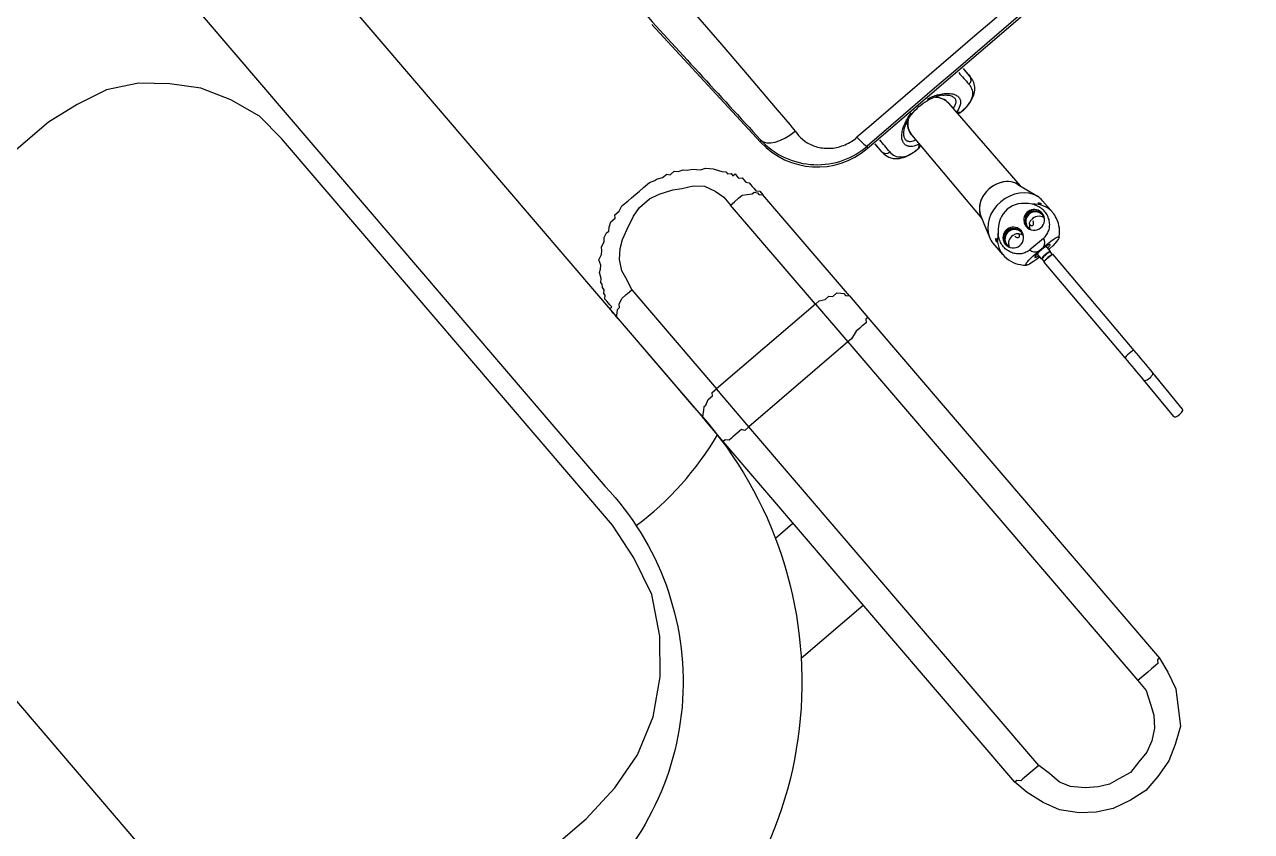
# Model space of a CAD drawing. Extents: x 741 to 1339, y 725 to 848.
# Drawn here: x 1106.0727 to 1106.4857, y 786.8244 to 787.0958 of the extents above; entities that cross this region are included whole.
import ezdxf

# ---------------------------------------------------------------- set-up
doc = ezdxf.new("R2010")
doc.units = 0
doc.header["$MEASUREMENT"] = 0
doc.linetypes.add('CONTINU', pattern=[0])
for name, color, linetype in [('Lay Out', 31, 'CONTINUOUS'), ('PAREDES', 7, 'CONTINUOUS'), ('PENA-008', 8, 'CONTINUOUS')]:
    doc.layers.add(name, color=color, linetype=linetype)

# ---------------------------------------------------------------- blocks, each defined once
blk = doc.blocks.new('A$C12870BC7')
at = {"layer": 'Lay Out', "linetype": 'CONTINU', "ltscale": 0.6}
for p, q in [((0.5951683744190746, 1.330536813411541), (0.5951683744190746, 2.093738953099333)), ((0.9076464098736778, 1.516042513866907), (0.905608572445999, 1.569819730433366)), ((0.9081409082440359, 1.516559106585575), (0.9076464098736778, 1.516042513866907)), ((0.9340252002245961, 1.491611962868021), (0.9334747946082871, 1.491036899470529)), ((0.9334747946082871, 1.491036899470529), (1.10382279996179, 1.491036899470529)), ((0.9365409423736537, 1.486725816047667), (0.936437947310651, 1.490474287032086)), ((0.9365394470378305, 1.487005962619079), (0.936444203307019, 1.4904741649638)), ((0.949996339464974, 1.489343324948251), (0.9499822100682422, 1.489324770578307)), ((0.9621268080666141, 1.489315859597966), (0.9621491770684543, 1.48928631908818)), ((0.9755701509210439, 1.486639025541464), (0.9756897777792801, 1.490386764116167)), ((0.9755728669389327, 1.48691917211265), (0.9756835522999836, 1.490386886184453)), ((0.9478869090246462, 1.484837664778226), (0.9474777668590377, 1.448078406384113)), ((0.9642158836307999, 1.484800922243195), (0.964461545928998, 1.448040565234962)), ((0.9447297059944049, 1.479885601117687), (0.9467867996842187, 1.479880962525314)), ((0.9653554820413319, 1.47983970346597), (0.9673510228298028, 1.479835309009943)), ((0.9477527255307905, 1.448915550255762), (0.9453432819161662, 1.44158083695531)), ((0.964190005167552, 1.448879906334625), (0.9665667039815844, 1.441534817235308)), ((0.8320091897036832, 1.443430301569165), (0.8325992414578991, 1.443430301569165)), ((0.9449640769821599, 1.434234405105528), (0.9449753682927167, 1.439317325900831)), ((0.9669136523876887, 1.434185944021166), (0.9669249436982454, 1.439268864816469)), ((0.9535544450558291, 1.436047850622728), (0.95355002008273, 1.435958984956571)), ((0.9584676299873536, 1.436022826637029), (0.958467599470282, 1.436018676317573)), ((0.9669136523876887, 1.434186066089453), (0.9669132861829439, 1.434122224408767)), ((0.9589032609572996, 1.429488026400506), (0.9529535337122752, 1.429526111686002)), ((0.9537781961081464, 1.425507747861204), (0.9539332532680191, 1.425500301699614)), ((0.9539280043344434, 1.424615917425783), (0.9539416454583716, 1.42691824617502)), ((0.9548367412187417, 1.427269192315563), (0.956981388341319, 1.427255520674564)), ((0.95782787043197, 1.424592968599811), (0.9578415115558983, 1.42689517528099)), ((0.9578331193655458, 1.425476986669011), (0.9579493588306605, 1.425480892852121)), ((0.9536699826286394, 1.381059534184189), (0.9539198257635917, 1.423233250666655)), ((0.9540439691461415, 1.423377047033156), (0.9539446666468621, 1.423281345546386)), ((0.9540504692789682, 1.424470656240757), (0.9539522959107671, 1.42456757840948)), ((0.9540707936380386, 1.423397920699173), (0.9540774158391514, 1.424516309756129)), ((0.9575698487260524, 1.381036341221872), (0.9578196613439331, 1.423210179772624)), ((0.9576706770781129, 1.423376680828525), (0.9576772992792257, 1.424495069885253)), ((0.957697196399522, 1.42335544095765), (0.9577953697676094, 1.4232585187887)), ((0.9577036965323487, 1.424449172233537), (0.9578029990316281, 1.42454487372008)), ((0.8247949539986053, 1.41161482800068), (0.8325992414578991, 1.411640110950216)), ((0.805135191594843, 1.375310029867038), (0.8325992414578991, 1.375310029867038)), ((0.9531884845240484, 1.355443273503781), (0.9535364399929449, 1.371310677642597)), ((0.9570874656268415, 1.355357581611472), (0.9574354210958518, 1.371224985750288))]:
    blk.add_line(p, q, dxfattribs=at)
for points in [[(0.7819372385962993, 2.000451646317302), (0.792599926227183, 1.821039194144092), (0.792599926227183, 1.462109669691486, -0.4350229452937305), (0.6951442603402143, 1.361677215980322), (0.5951683744191882, 1.361677215980322)], [(0.8183458588461576, 1.995109596442731, -0.00218350210216582), (0.8325992414578991, 1.822602160984175), (0.8325992414578991, 1.463028193576307, -0.431665861156817), (0.6947751084044853, 1.321677900749833)]]:
    blk.add_lwpolyline(points, format="xyb", dxfattribs=at)
for points in [[(0.7299890577971269, 1.677082264156311), (0.675419096486678, 1.677082264156311)], [(0.7859582488848105, 1.621812687957132), (0.7852586339961931, 1.632306911286165), (0.7815273545904233, 1.642801134615198), (0.7763968454073051, 1.652362538092589), (0.7694006965213589, 1.66029150682995), (0.7614717277839986, 1.667287655715896), (0.7519103243064933, 1.672651369861811), (0.7411828960146636, 1.675216624453256), (0.7299890577971269, 1.677082264156311)], [(0.7859582488848105, 1.450640245214132), (0.7859582488848105, 1.621812687957132)], [(0.9187721349338744, 1.571842248299092), (0.9188740924168997, 1.56625503315847), (0.9189469671459847, 1.560639650775485), (0.9189929868658737, 1.555008033319083), (0.9190166681011078, 1.549371441582409), (0.9190199944602, 1.538149862450311), (0.9189867308695057, 1.521680845075636), (0.918968451153205, 1.516386563152693), (0.9189462347366089, 1.514104253591924), (0.9189225535013748, 1.512963465016057), (0.9188601156054119, 1.511253045078931)], [(0.8325992414578991, 1.50206398296497), (0.8325992414578991, 1.503696417705228), (0.8325992414578991, 1.504629237556642), (0.8325992414578991, 1.505562057408056), (0.8325992414578991, 1.50649487725947), (0.8335320613093131, 1.50649487725947), (0.8335320613093131, 1.507427697110884), (0.8335320613093131, 1.508127311999502), (0.8335320613093131, 1.509060131851143), (0.8335320613093131, 1.509992951702557), (0.8344648811607271, 1.510925771553971), (0.8344648811607271, 1.511625386442589), (0.8353977010122549, 1.512558206294003), (0.8353977010122549, 1.513491026145417), (0.8360973159007585, 1.514423845996831), (0.8360973159007585, 1.515123460885448), (0.8370301357522862, 1.516056280737089), (0.8379629556037003, 1.517921920439917), (0.838895775455228, 1.518621535328535), (0.839828595306642, 1.519554355179949), (0.8405282101952594, 1.521419994882777), (0.8423938498982011, 1.522119609771394), (0.8433266697496151, 1.523052429623036), (0.8440262846382325, 1.52398524947445), (0.8458919243411742, 1.524918069325864), (0.8468247441925882, 1.525850889177278), (0.8484571789326196, 1.526550504065895), (0.8493899987841473, 1.526550504065895), (0.8503228186355614, 1.527483323917309), (0.8519552533757064, 1.528416143768951), (0.8538208930785345, 1.528416143768951), (0.8545205079671518, 1.529348963620365), (0.8563861476700936, 1.529348963620365), (0.8582517873730353, 1.530048578508982), (0.8589514022616527, 1.530048578508982), (0.8608170419644807, 1.530048578508982), (0.8624494767046258, 1.530048578508982), (0.8643151164075675, 1.530048578508982)], [(0.8643151164075675, 1.530048578508982), (0.8659475511475989, 1.530048578508982), (0.867813190850427, 1.530048578508982), (0.8687460107019547, 1.530048578508982), (0.8703784454419861, 1.530048578508982), (0.8722440851449278, 1.529348963620365), (0.8729437000335452, 1.529348963620365), (0.8748093397363732, 1.528416143768951), (0.8766749794394286, 1.528416143768951), (0.8773745943279323, 1.527483323917309), (0.879240234030874, 1.527483323917309), (0.8801730538822881, 1.526550504065895), (0.8818054886224331, 1.525850889177278), (0.8827383084738472, 1.524918069325864), (0.8843707432138785, 1.52398524947445), (0.8853035630654063, 1.523052429623036), (0.8862363829168203, 1.522119609771394), (0.8878688176568517, 1.521419994882777), (0.8888016375083794, 1.520487175031363), (0.8897344573597934, 1.519554355179949), (0.8906672772113211, 1.517921920439917), (0.8913668920999385, 1.516989100588503), (0.8922997119513525, 1.516056280737089), (0.8922997119513525, 1.515123460885448), (0.8932325318027665, 1.514423845996831), (0.8932325318027665, 1.513491026145417), (0.8941653516542942, 1.513491026145417), (0.8941653516542942, 1.512558206294003), (0.8941653516542942, 1.511625386442589), (0.8950981715057083, 1.510925771553971), (0.8950981715057083, 1.509992951702557), (0.8950981715057083, 1.509060131851143), (0.8957977863943256, 1.508127311999502), (0.8957977863943256, 1.507427697110884), (0.8957977863943256, 1.50649487725947), (0.8957977863943256, 1.505562057408056), (0.8957977863943256, 1.504629237556642), (0.8967306062457396, 1.503696417705228), (0.8967306062457396, 1.50206398296497)], [(0.8423938498982011, 1.50649487725947), (0.8433266697496151, 1.509992951702557), (0.8440262846382325, 1.513491026145417), (0.8458919243411742, 1.516989100588503), (0.8484571789326196, 1.519554355179949), (0.8510224335241787, 1.521419994882777), (0.8545205079671518, 1.523052429623036), (0.8589514022616527, 1.524918069325864), (0.8624494767046258, 1.525850889177278), (0.8668803709990129, 1.525850889177278), (0.8703784454419861, 1.524918069325864), (0.8748093397363732, 1.523052429623036), (0.8773745943279323, 1.521419994882777), (0.8808726687709054, 1.519554355179949), (0.8836711283253749, 1.516989100588503), (0.8853035630654063, 1.513491026145417), (0.8862363829168203, 1.509992951702557), (0.8862363829168203, 1.50649487725947)], [(0.9081409082440359, 1.516559106585575), (0.9082081373177289, 1.515454389169619), (0.9083238274758969, 1.514339723193572), (0.9084894435370643, 1.513217855192281), (0.9087063282518102, 1.512091531701046), (0.90897554971707, 1.510964048561547), (0.9092980539616065, 1.509838579547861), (0.9096743597752948, 1.508718542569952), (0.9101049249139805, 1.507607477606527), (0.9105898104118069, 1.506508741533636), (0.9111288636834161, 1.505425874329532), (0.9117217185242907, 1.504362354938777), (0.912367734076156, 1.503321662305936), (0.9130660253443921, 1.502307153306603), (0.9138154631980342, 1.50132212378314), (0.9146145523011455, 1.500369991645513), (0.9154616142159284, 1.499453930668025), (0.9163546348164573, 1.498577175658212), (0.9172912948066596, 1.497742656253351), (0.9182689697197475, 1.496953302090944), (0.9192846994012598, 1.496211859705838), (0.9203351269750328, 1.495520831496989), (0.9214166209114865, 1.494882536760016), (0.92252512244238, 1.494298989621186), (0.9236562676284166, 1.493771838001223), (0.9248053873603794, 1.493302363616678), (0.9259675073579956, 1.492891420944645), (0.9271375923071901, 1.49253925412215), (0.9283102712061009, 1.49224568004631), (0.9294801425357946, 1.492010027342459), (0.9306417437435357, 1.491830953259679), (0.9317898258955211, 1.491706626774814), (0.9329192926436463, 1.491634606523277), (0.9340252002245961, 1.491611962868021)], [(0.9188601461224835, 1.511253045078931), (0.9188106779752161, 1.510361519814225), (0.9188120207256816, 1.509448205371584), (0.9188715900183979, 1.508514566569758), (0.9189971371854426, 1.507563472012336), (0.9191960778714474, 1.506599194086604), (0.9194750953116682, 1.505627592067796), (0.9196463875452991, 1.505141211234033), (0.9198396215418825, 1.504655806946332), (0.9200553160914069, 1.504172477818358), (0.9202937458475162, 1.503692261430089), (0.9205551854636269, 1.503216378463705), (0.920839787524983, 1.502746049601384), (0.9211475215145128, 1.502282556559678), (0.9214782653640441, 1.501827181054679), (0.9218318054541896, 1.501381204802939), (0.9222077755802047, 1.500945970554696), (0.9226056874692858, 1.500522760026499), (0.9230249002632718, 1.500112854934443), (0.9234647425869298, 1.499717598029221), (0.923924268411497, 1.499338148958643), (0.9244025317082105, 1.498975728405341), (0.9248984033461056, 1.49863143498321), (0.9254106016087462, 1.498306489374201), (0.925937753228709, 1.498001807090233), (0.9264783628701707, 1.49771830364277), (0.9270308436464347, 1.497456833509588), (0.9275933950509625, 1.497218068066033), (0.9281642470946281, 1.497002617652853), (0.9287415077200194, 1.496810909509051), (0.9293231322843667, 1.496643248805114), (0.9299071371790433, 1.496499635541042), (0.93049141672725, 1.496380069716835), (0.9310738347350025, 1.496284246162006), (0.9316523465596447, 1.49621155453535), (0.932225029626693, 1.496161323461749), (0.93278996136155, 1.496132393292939), (0.9333455243604476, 1.496123421278455)], [(0.8325992414578991, 1.50206398296497), (0.8325992414578991, 1.502996802816611), (0.8335320613093131, 1.503696417705228), (0.8344648811607271, 1.504629237556642), (0.8353977010122549, 1.504629237556642), (0.8360973159007585, 1.505562057408056), (0.8379629556037003, 1.50649487725947), (0.839828595306642, 1.50649487725947), (0.8405282101952594, 1.50649487725947), (0.8423938498982011, 1.50649487725947)], [(0.8423938498982011, 1.50649487725947), (0.8423938498982011, 1.462652344240738)], [(0.8862363829168203, 1.462652344240738), (0.8862363829168203, 1.50649487725947)], [(0.8862363829168203, 1.50649487725947), (0.8878688176568517, 1.50649487725947), (0.8897344573597934, 1.50649487725947), (0.8913668920999385, 1.50649487725947), (0.8941653516542942, 1.504629237556642), (0.8950981715057083, 1.504629237556642), (0.8957977863943256, 1.503696417705228), (0.8957977863943256, 1.502996802816611), (0.8967306062457396, 1.50206398296497)], [(0.8325992414578991, 1.50206398296497), (0.8325992414578991, 1.45728863009505)], [(0.8967306062457396, 1.45728863009505), (0.8967306062457396, 1.50206398296497)], [(0.9365409423736537, 1.486725816047667), (0.9365940725675728, 1.486038571953642), (0.9367158356197933, 1.485369393956645), (0.9369058958425285, 1.484724385467572), (0.937162178076278, 1.484110138170692), (0.9373415268125882, 1.483767248532942), (0.9375411999078551, 1.483438152604478), (0.9377599766801268, 1.483124071067252), (0.9379964838617525, 1.482825492194408), (0.9384693456395325, 1.482322204912109), (0.9389884102397446, 1.481873360057008), (0.9395735747825711, 1.481460525327677), (0.9401947189339808, 1.48110298750332), (0.9408469599652562, 1.4807968404006), (0.9415274292729237, 1.480537567495432), (0.9422326173958027, 1.480321506741276), (0.9429629820895116, 1.480144263681652), (0.9437178824961165, 1.480002542475106), (0.9444973491324617, 1.479893047279276)], [(0.9476984356888352, 1.48079525351379), (0.9471150106181767, 1.48097042141346), (0.946554656441549, 1.481175496027547), (0.9460248803549121, 1.481413773198412), (0.9455341966164497, 1.481688670836022), (0.945092218098921, 1.482002996509593), (0.9448927586229274, 1.482175600976618), (0.9447095037036206, 1.482358947447139), (0.9445438571253817, 1.482552913853098), (0.9443971616385625, 1.482757622262554), (0.9442708515450704, 1.482973072675733), (0.9441662390781858, 1.483199020956064), (0.944084666988374, 1.483435222967202), (0.9440273559578145, 1.483681312504061), (0.9439954656345435, 1.483936923362691), (0.9439900641157237, 1.484201078996577), (0.9440120669129328, 1.484473535269828), (0.9440622674694623, 1.48475307149981), (0.9441413676778438, 1.485038955277489), (0.9442498252938094, 1.485330210057029), (0.944387945487847, 1.48562537101968), (0.9445559113622721, 1.485923461619606), (0.9447536618831691, 1.486223261174629), (0.9449810444650666, 1.486523304866225), (0.9452377234205187, 1.486822494080272), (0.9455232104764946, 1.487119241929733), (0.9458368952919045, 1.48741220566437), (0.9461779844232296, 1.487700286670062), (0.946545562359006, 1.487981775991713), (0.9469385610021845, 1.488255575015202), (0.9473558512215732, 1.488520340990291), (0.9477962733692493, 1.488774853234801), (0.948258515211819, 1.489017891066325), (0.9487412339987031, 1.489248600007315), (0.9492429954282215, 1.489465637307305), (0.9497624262331783, 1.489668270557033), (0.9502980310775229, 1.489855645278951), (0.9508482841085879, 1.490026784927451), (0.951411751024807, 1.490181201229163), (0.9519869059733992, 1.49031816177505), (0.9525722536185413, 1.490437056223911)], [(0.9478607864250534, 1.48250945756574), (0.9473422406148302, 1.482658991138734), (0.9468554630595918, 1.482844168632639), (0.9464107685240606, 1.483068774162504), (0.9460196009042647, 1.483335371160976), (0.9458478203978302, 1.483485270938374), (0.9456939534029516, 1.483646156856068), (0.9455595257727509, 1.48381815098189), (0.9454459718084536, 1.484001253316066), (0.9453547868461101, 1.484195219722025), (0.945287283118887, 1.48439956192685), (0.9452447728604056, 1.484613913725909), (0.9452283546843319, 1.484837664778226), (0.9452390661708705, 1.485070082674312), (0.9452777617975698, 1.485310435004905), (0.9453451739735783, 1.485557501087825), (0.9454417604547416, 1.485810548513584), (0.9455679179629897, 1.486068234531714), (0.9457237380493098, 1.486329216391979), (0.945909190196744, 1.486592517548544), (0.9461240607859054, 1.486856429046085), (0.9463679530949776, 1.487119974338995), (0.9466403178169003, 1.487381444472177), (0.9469404530595966, 1.487639618763225), (0.9472675043454046, 1.487893154461901), (0.947620464611532, 1.488140586749452)], [(0.9476199153044718, 1.488140220544821), (0.9480075124288305, 1.488386065945335), (0.9484055463860841, 1.488614699726597), (0.9488462737043619, 1.48884369971249), (0.9492959730368966, 1.489054755669642), (0.9500141614255426, 1.489350526973269), (0.9507760197207062, 1.489615903289561), (0.9515754445114908, 1.489847222571754), (0.9524063323867722, 1.490041555182344), (0.953262518901056, 1.490196337688687), (0.9541379006434454, 1.490309616999568), (0.9550263436857449, 1.490380050364067), (0.9559217446167168, 1.490407027441208), (0.9568180000251232, 1.490389937890015), (0.957708975982996, 1.490329269983405), (0.9585885690790974, 1.490225511994069), (0.9594508284875474, 1.490079884604185), (0.9602895897630788, 1.489894218837364), (0.9610987494945675, 1.489670711921619), (0.9618720822028308, 1.489412293493999), (0.9626034844764035, 1.489122381464924)], [(0.9478869090246462, 1.484836932368964), (0.9479279239475318, 1.485459358236696), (0.9480377853479922, 1.486079464808356), (0.9482148147881162, 1.486686388011933), (0.9484567540055195, 1.487274756845565), (0.9487603987096236, 1.487838956171046), (0.9491223615071931, 1.488375079805266), (0.9495384920785455, 1.488878489155852), (0.950004975791785, 1.489346132517241)], [(0.9621177139840711, 1.489319399576445), (0.962576324296947, 1.488856028603024), (0.9629859852524305, 1.488357868186014), (0.9633426685993527, 1.487828214167322), (0.9636426817737629, 1.4872710947988), (0.9638825153144808, 1.486690660399674), (0.9640593006180325, 1.48609179369889), (0.9641627534367672, 1.485540289468346), (0.964208834190913, 1.485048476599033), (0.9642158836307999, 1.484801776720744)], [(0.963192707787698, 1.489301089343073), (0.9637409161759933, 1.48904425780249), (0.9642636428229707, 1.488771557392894), (0.9647589956708771, 1.488484208796464), (0.9652250826623003, 1.488184165104869), (0.9656602558764007, 1.487873135273432), (0.9660629284262541, 1.487552828256796), (0.9664317270442098, 1.487225075078797), (0.9667654615652737, 1.486891950898936), (0.9670631859605692, 1.486555286740597), (0.9673241067866911, 1.48621691362716), (0.9675476747365792, 1.485879028786641), (0.9677336151569307, 1.48554321910585), (0.9678818975305603, 1.485211437676227), (0.967992765993813, 1.484885393453325), (0.9680668003709343, 1.484566673323727), (0.9681047941052157, 1.484256620037897), (0.9681078152937062, 1.483956454278243), (0.9680771456528419, 1.483667274658657), (0.9680141584498188, 1.483390057724748), (0.9679205626400744, 1.483125413817717), (0.9677981282126211, 1.482873709142424), (0.9676486861909552, 1.482635676108131), (0.9674741896665182, 1.482411314714611), (0.9672766222479368, 1.482200502894031), (0.9670579370269934, 1.482003240645938), (0.9668201176119737, 1.481819405902499), (0.9665650560605172, 1.481648388322512), (0.9660105306415971, 1.481343706038544), (0.9654079408600182, 1.481084921406293), (0.964769188367427, 1.480867395833386), (0.9644394820977595, 1.480772426756104)], [(0.9645007603455724, 1.488100548372287), (0.9648910124537906, 1.487822476961057), (0.9652488859658206, 1.487537203524354), (0.9655730686483821, 1.487246681154303), (0.9658624618874683, 1.486952862942118), (0.9661161501713877, 1.486657335774836), (0.9663334621249078, 1.486362418948758), (0.9665139705093679, 1.486069699350466), (0.9666575837734399, 1.485781130071857), (0.9667644545023677, 1.485498542136312), (0.9668350404522243, 1.485223400362131), (0.9668701655832592, 1.48495716956829), (0.9668707759244626, 1.484701070436969), (0.9668382142259588, 1.484456445718635), (0.966773945306727, 1.484223783685977), (0.9666796170876069, 1.484004305021628), (0.966557152143082, 1.483798131793421), (0.9664084730477498, 1.483605752274272), (0.9662356549614515, 1.483427410600754), (0.9660408035608725, 1.483262984704808), (0.9658260245229258, 1.483112230449635), (0.9655933930074525, 1.482975025767402), (0.965082781631736, 1.482739189960895), (0.9645243195126341, 1.482550960761429), (0.9642314473292117, 1.482472959167282)], [(0.9385352014458022, 1.485251598121678), (0.9385563802824208, 1.484653463830156), (0.9386404852878059, 1.484088043822268), (0.9387849835464976, 1.483556802916993), (0.9389872505915946, 1.483060839727997), (0.9392446009222795, 1.482600886664542), (0.93955447110568, 1.482177309931714), (0.9399144197775513, 1.481790109529058), (0.9403220971244082, 1.481439163388742), (0.9407754279866367, 1.481123739101051), (0.9412725508238964, 1.480843470461579), (0.9418118482319642, 1.480597258856434), (0.9423918859093874, 1.480384493944186), (0.9430115652421591, 1.480203832974368), (0.9436700622698027, 1.480054421469887), (0.9443669497534302, 1.479934672543251), (0.9447297059944049, 1.479885601117687)], [(0.9735693306819257, 1.48517371859559), (0.9735454968614476, 1.484575584304068), (0.9734588589403756, 1.484010652569097), (0.9733120108683124, 1.483480022004798), (0.9731075465952017, 1.482985035361637), (0.9728481516219745, 1.482526180912302), (0.9725363893810481, 1.482103946929712), (0.9721747317540803, 1.48171845548238), (0.9717654980372572, 1.481369218297161), (0.9713107633904201, 1.481055869169197), (0.9708123893540233, 1.48077767568968), (0.9702720238490201, 1.480534027516953), (0.969691040142834, 1.48032370396929), (0.9690705673665434, 1.480145972636976), (0.9684113989637808, 1.479999368701485), (0.9677139926900509, 1.479882793548697), (0.9673510228298028, 1.479835309009943)], [(0.9675834102088174, 1.479841778625698), (0.9685166217717551, 1.479972757828747), (0.9694141894136692, 1.48015134363861), (0.9703324476192847, 1.480400240744913), (0.9710486218821188, 1.480652555761409), (0.9717882942778715, 1.480980431007694), (0.9723921047417434, 1.481311968300517), (0.9728710394136897, 1.48162653811066), (0.9733250111340794, 1.48197846079681), (0.9737493813104265, 1.482367980495539), (0.9740969095406626, 1.48274480509933), (0.9744210922232242, 1.483160203261306), (0.9747107295987689, 1.483605264001355), (0.9749620985865022, 1.484077545955117), (0.9751724221341647, 1.48457399741703), (0.9753333996029596, 1.485069228196764), (0.9754535757682561, 1.485580449913797), (0.9755324623572506, 1.486104610862114), (0.9755701509210439, 1.486639025541464)], [(0.9450701542676825, 1.479840557943518), (0.9457211135825219, 1.479822369778432), (0.9464150714288735, 1.479827984916639), (0.9468494511995686, 1.479856060607901), (0.9472217287618605, 1.479919414015441), (0.9474329067872986, 1.479980203990337)], [(0.9467867996842187, 1.479880962525314), (0.9466500527577182, 1.479850323401408), (0.9463411591200384, 1.479827984916639), (0.9456069797943201, 1.479823956665243), (0.9451946333379055, 1.479838360715505)], [(0.9647783129671552, 1.479919658152014), (0.9652013403930368, 1.479828473189556), (0.9657205880955644, 1.479787092061926), (0.9665309074752031, 1.479778669354729), (0.9670696250592528, 1.47979551476935)], [(0.9669341598490746, 1.479793561677909), (0.9664397225128596, 1.479778791422788), (0.9657968197006994, 1.479786847925581), (0.9654950060198644, 1.479810040887898), (0.9653554820413319, 1.47983970346597)], [(0.8325992414578991, 1.45728863009505), (0.8325992414578991, 1.458221449946464), (0.8335320613093131, 1.459154269797878), (0.8344648811607271, 1.459853884686495), (0.8353977010122549, 1.460786704537909), (0.8360973159007585, 1.460786704537909), (0.8379629556037003, 1.461719524389324), (0.839828595306642, 1.461719524389324), (0.8405282101952594, 1.462652344240738), (0.8423938498982011, 1.462652344240738)], [(0.8862363829168203, 1.462652344240738), (0.8423938498982011, 1.462652344240738)], [(0.8423938498982011, 1.445861586914603), (0.8423938498982011, 1.462652344240738)], [(0.8862363829168203, 1.462652344240738), (0.8878688176568517, 1.462652344240738), (0.8897344573597934, 1.461719524389324), (0.8913668920999385, 1.461719524389324), (0.8922997119513525, 1.460786704537909), (0.8941653516542942, 1.460786704537909), (0.8950981715057083, 1.459853884686495), (0.8957977863943256, 1.459154269797878), (0.8957977863943256, 1.458221449946464), (0.8967306062457396, 1.45728863009505)], [(0.8862363829168203, 1.462652344240738), (0.8862363829168203, 1.445861586914603)], [(0.8325992414578991, 1.447727226617431), (0.8325992414578991, 1.45728863009505)], [(0.8967306062457396, 1.45728863009505), (0.8967306062457396, 1.447727226617431)], [(0.7150639401738204, 1.381378371243287), (0.7290562379457128, 1.383010805983318), (0.7421157158661913, 1.386508880426177), (0.7544755788980524, 1.392805414423506), (0.7649698022269718, 1.401433998049711), (0.7738315908158597, 1.411928221378517), (0.780827739701806, 1.424288084410378), (0.7843258141447791, 1.437580767293653), (0.7859582488848105, 1.450640245214132)], [(0.8325992414578991, 1.296843615643652), (0.8325992414578991, 1.447727226617431)], [(0.8423938498982011, 1.445861586914603), (0.8405282101952594, 1.445861586914603), (0.839828595306642, 1.446794406766017), (0.8379629556037003, 1.446794406766017), (0.8360973159007585, 1.446794406766017), (0.8353977010122549, 1.446794406766017), (0.8344648811607271, 1.446794406766017), (0.8335320613093131, 1.447727226617431), (0.8325992414578991, 1.447727226617431)], [(0.8423938498982011, 1.295910795792238), (0.8423938498982011, 1.445861586914603)], [(0.8862363829168203, 1.445861586914603), (0.8423938498982011, 1.445861586914603)], [(0.8967306062457396, 1.447727226617431), (0.8957977863943256, 1.447727226617431), (0.8950981715057083, 1.446794406766017), (0.8932325318027665, 1.446794406766017), (0.8922997119513525, 1.446794406766017), (0.8906672772113211, 1.446794406766017), (0.8878688176568517, 1.445861586914603), (0.8862363829168203, 1.445861586914603)], [(0.8862363829168203, 1.445861586914603), (0.8862363829168203, 1.295910795792238)], [(0.8967306062457396, 1.447727226617431), (0.8967306062457396, 1.296843615643652)], [(0.9466289654722004, 1.43985186264824), (0.9465913379425501, 1.439843439940816), (0.9465018009011601, 1.439780574806193), (0.9463710048005396, 1.439619688888726), (0.9462222341539928, 1.439336490611751), (0.9461436527356, 1.439095772076527), (0.9461238776834762, 1.438950632959788)], [(0.94617169790979, 1.438854687336672), (0.9461430423945103, 1.438868358977672), (0.9461308355722622, 1.438892528485596), (0.9461238776834762, 1.438950632959788)], [(0.9466885652819883, 1.439755917025124), (0.9465986620359672, 1.439434755531167), (0.9464123248939131, 1.439094307258003), (0.946284794118128, 1.438929393088912), (0.9462159476405532, 1.438870312069113), (0.946181646469995, 1.438855663882507), (0.94617169790979, 1.438854687336672)], [(0.9466885652819883, 1.439755917025124), (0.9466797153357902, 1.439814509772233), (0.946664090603349, 1.439838435143812), (0.9466420878061399, 1.43985027576143), (0.9466289654722004, 1.43985186264824)], [(0.9529535337122752, 1.429526111686002), (0.9525527837370191, 1.429542835032336), (0.9521540478873476, 1.429587267865529), (0.9517591266696854, 1.429659410185124), (0.9513696374879146, 1.429758651650147), (0.9509871977461444, 1.429884503987907), (0.9506134553651009, 1.430036234788687), (0.9502498751636494, 1.43021323371174), (0.9498979829945711, 1.430414524211002), (0.94955924367639, 1.430639495945499), (0.9492351525450431, 1.430886928233051), (0.948926930282596, 1.431155844527822), (0.9486358891224427, 1.431445390352266), (0.9483631887128467, 1.431754345023975), (0.9481099887018445, 1.432081365792712), (0.947877326669186, 1.432425476112641), (0.9476662096780046, 1.432785333233298), (0.9474775227226928, 1.433159472336158), (0.9473120897637273, 1.433546672738586), (0.9471706432107112, 1.433945591690573), (0.9470538544385363, 1.434354886441426), (0.9469623337885196, 1.434772970104333), (0.9468966000506498, 1.435198499928831), (0.9468570804634737, 1.435629889028107), (0.9468441412318498, 1.436065672583183), (0.9468580570091945, 1.436504507844049), (0.9468990108980506, 1.436944807923439), (0.9469671554833212, 1.437385230071115), (0.9470625212823052, 1.437824065331981), (0.9471851082951162, 1.438259848887284), (0.9473348249703122, 1.438691237986333), (0.9475114882056914, 1.439116645742772), (0.9477148233477237, 1.439534607337393), (0.947944555742879, 1.439943780019959), (0.9482002886695682, 1.440342454835601), (0.9484815338547605, 1.440729411101685)], [(0.9495823145705344, 1.438832959193107), (0.9495773708074466, 1.438833447466024), (0.949575295647719, 1.438834179875286), (0.9495731899708062, 1.438835888830383), (0.949572549112645, 1.438838574331314), (0.9495740444483545, 1.438844921878783), (0.9495848169690362, 1.438859447997331), (0.949918795626445, 1.439076363229262), (0.9503216817956854, 1.439240544988863), (0.9507489510923506, 1.439346500206213), (0.951241679473469, 1.439397768859564), (0.9517366355996728, 1.439379214489847), (0.9522240234960009, 1.439290226755404), (0.9526402761356394, 1.439149726231037), (0.9529715692922309, 1.438981516220039), (0.9531208587286528, 1.43887824650362), (0.9531659629369642, 1.438836499171359), (0.9531762471847287, 1.438821850984752), (0.953177406832765, 1.438815381368997), (0.9531766439064313, 1.438812817936352), (0.953174416161346, 1.438810986912969), (0.9531722799674753, 1.438810376571766), (0.9531671836191435, 1.438810010367135)], [(0.9498415874755892, 1.438926707587981), (0.9496412430049759, 1.438847973584345), (0.9496063620103996, 1.438836987444276), (0.9495823145705344, 1.438832959193107)], [(0.9529073308899569, 1.43890717667243), (0.9524043487781455, 1.439087593505675), (0.9519992653808913, 1.439184515674626), (0.9515844470429329, 1.439235784327977), (0.951166668550627, 1.439238469828908), (0.9507513619397514, 1.439192328040846), (0.950345485099092, 1.439100776873758), (0.9498415874755892, 1.438926707587981)], [(0.9531671836191435, 1.438810010367135), (0.9531427394574621, 1.438814404823162), (0.953015757988851, 1.438862133498262), (0.9529073308899569, 1.43890717667243)], [(0.9587819251439669, 1.438774000241366), (0.9587769813808791, 1.438774488514284), (0.9587749062211515, 1.438775220923546), (0.9587728005442386, 1.438777051946929), (0.9587721596860774, 1.438779615379573), (0.9587736855388584, 1.43878596292727), (0.9587844275424686, 1.438800489045818), (0.9591183146487765, 1.439017404277521), (0.9595215365055765, 1.439181708105409), (0.9599489583874856, 1.439287663322759), (0.9604416867686041, 1.439338809908051), (0.9609368870312665, 1.439320255538334), (0.9614241528594221, 1.439231145735604), (0.961840161362602, 1.439090767279524), (0.9621711493484781, 1.438922557268526), (0.9623204998190431, 1.438819287552107), (0.9623656040273545, 1.438777540219846), (0.9623758577581611, 1.438762892033239), (0.9623770174061974, 1.438756544485543), (0.9623762544798637, 1.438753858984612), (0.9623740267347785, 1.438752150029515), (0.9623718905409078, 1.438751417620253), (0.962366794192576, 1.438751051415622)], [(0.9590411980490217, 1.438867870704755), (0.9588407009931643, 1.438789014632832), (0.9588058505155459, 1.438778028492763), (0.9587819251439669, 1.438774000241366)], [(0.9589032609572996, 1.429488026400506), (0.9593041635179134, 1.429499500813264), (0.95970341815746, 1.429538928849226), (0.9600991633355989, 1.429606066371818), (0.9604897816484481, 1.429700303039837), (0.96087368620897, 1.429821150580366), (0.9612491985791394, 1.429968120720488), (0.9616148539404321, 1.430140481050941), (0.9619690959228819, 1.430337255026117), (0.9623104597077372, 1.430557832304586), (0.9626374804764737, 1.430801114272455), (0.9629488459956974, 1.431066124384117), (0.9632433050660438, 1.431351886093509), (0.9635196370052199, 1.431657300786966), (0.9637767126823746, 1.431981025713569), (0.9640134029663159, 1.432322206396222), (0.9642287923453523, 1.432679255947662), (0.9644219042736495, 1.433050953685935), (0.9645919147909581, 1.433436078928864), (0.9647380914876749, 1.433833166857468), (0.9648597019546514, 1.43424087472151), (0.9649561663676423, 1.434657737702011), (0.9650269354198144, 1.435082290980901), (0.9650715513552086, 1.435513191807033), (0.9650896479691937, 1.43594885329405), (0.9650809506083533, 1.436387810623202), (0.9650452151361151, 1.436828598975509), (0.9649822889673487, 1.437269753532448), (0.9648921110676838, 1.437709809475493), (0.9647747119545329, 1.438147179917607), (0.9646301221446265, 1.438580522108325), (0.9644585247405075, 1.439008127092549), (0.964260133361563, 1.439428652120043), (0.9640352531781673, 1.439840632371826), (0.9637842809122503, 1.440242603029375), (0.9635076438023589, 1.440633221342225)], [(0.9621069414633894, 1.438848217720917), (0.9616039593515779, 1.439028756622221), (0.9611988759543237, 1.439125556722885), (0.9607840576163653, 1.43917694744475), (0.9603662791240595, 1.439179510877395), (0.9599509725131838, 1.439133369089106), (0.9595450956725244, 1.439041817922245), (0.9590411980490217, 1.438867870704755)], [(0.962366794192576, 1.438751051415622), (0.9623424720991807, 1.438755323803363), (0.9622153990792413, 1.438803174546749), (0.9621069414633894, 1.438848217720917)], [(0.965273879434335, 1.439636900507978), (0.9652828514488192, 1.439695371186801), (0.9652983235960164, 1.439719052422035), (0.9653200212226238, 1.43973064890308), (0.9653329299371762, 1.439731991653545)], [(0.965273879434335, 1.439636900507978), (0.9653608835601517, 1.439314518331841), (0.9655424600415472, 1.438971872830436), (0.9656668780775135, 1.438805249706476), (0.9657341071512064, 1.438745314209129), (0.9657676453954309, 1.438730299817664), (0.9657774108532067, 1.43872920120377)], [(0.9653329299371762, 1.439731991653545), (0.9653698860915938, 1.43972320274149), (0.9654575921096011, 1.439659238992746), (0.9655853365047733, 1.439496644120183), (0.9657299873487091, 1.439211492751767), (0.9658115899555924, 1.43894233232065), (0.9658246207384309, 1.438824414417397)], [(0.9657774108532067, 1.43872920120377), (0.9658055170615398, 1.438742384571853), (0.9658176018156155, 1.438766309943432), (0.9658246207384309, 1.438824414417397)], [(0.9449640769821599, 1.434234283037469), (0.9450007890001189, 1.433358077334489), (0.9451149838224637, 1.432485655746561), (0.9453056543864022, 1.431626417526488), (0.9455681926165198, 1.430795010861331), (0.9459087324408983, 1.429974102063326), (0.9462989235149735, 1.429222528015927), (0.9467445335620823, 1.42851355577811), (0.9472623164459719, 1.427823137910238), (0.9475912903062635, 1.427439843690919), (0.9479461121127315, 1.427064850110511), (0.9483278499623111, 1.426699377851648), (0.9487378771225394, 1.426344403459936)], [(0.9520756800883419, 1.436339227470555), (0.9520895043145856, 1.436025878342591), (0.9521638743792664, 1.435762455117967), (0.9523054124836108, 1.435506355986647), (0.9524832353670263, 1.435314830945046), (0.9526706406060157, 1.435195082018637), (0.9528545974177405, 1.435141494068759), (0.9530419721396584, 1.435153334686376), (0.9531221709619331, 1.435182142787127), (0.9532357859602598, 1.435253796833805), (0.9533310907252144, 1.43534937625229), (0.953451694129285, 1.435551032956184), (0.9535246909265425, 1.435782352238377)], [(0.9535544450558291, 1.436047850622728), (0.9535374470558509, 1.43608495936239), (0.9534424474613843, 1.436208736540422), (0.9532098464629826, 1.436423576612398), (0.9528816050119531, 1.436635731183443), (0.9525557744084381, 1.436770982774235), (0.9523165817259951, 1.43682273970073), (0.9522265258946163, 1.436827744497961)], [(0.958467599470282, 1.436018676317573), (0.9584947596498523, 1.435738773882733), (0.9585777660413441, 1.435489998844716), (0.9586468566553776, 1.435373911965073), (0.9587335861276642, 1.435276135318574), (0.9588391446233118, 1.435200330952213), (0.9590169980237988, 1.435145034047238), (0.9591943631514823, 1.435155287778045), (0.9593796932307441, 1.435224134255733), (0.959577626853843, 1.435364146507183), (0.959757860584773, 1.435573981781928), (0.959892898556177, 1.43584131118989), (0.9599602496980424, 1.43612792737683), (0.9599685503372939, 1.436263911377111)], [(0.9584781888886482, 1.436190426306823), (0.9585427019443387, 1.436272700289166), (0.9587309921779479, 1.436437858594374), (0.9590279536469097, 1.43662328022485), (0.959383477345682, 1.436766710386493), (0.9596630440927356, 1.43682505899703), (0.9598243877661616, 1.436831650681071)], [(0.9630374675253961, 1.426257979158137), (0.9634464876228321, 1.426602943955615), (0.9638279203018101, 1.426958406620471), (0.9641832303811952, 1.427323268538132), (0.9646974427695341, 1.427921036625023), (0.965200394364274, 1.428608524855392), (0.9656329125946286, 1.429313957114729), (0.9660242327996684, 1.430090188943197), (0.9663512230513334, 1.430907313626378), (0.9666022868684649, 1.431737377541069), (0.9667349139924681, 1.432330140830729), (0.9668307070303399, 1.432925833757665), (0.966890032186484, 1.433522625298721), (0.9669132861829439, 1.434122224408767)], [(0.9487378771225394, 1.426344403459936), (0.9486587463970864, 1.426432780853176), (0.948636438429503, 1.426520181700582), (0.9486701902930008, 1.426605873593118), (0.948758842339771, 1.426689246189127), (0.9489008992339905, 1.42676932294323), (0.9492099454569143, 1.426881747776562), (0.9496271746422735, 1.426983186469599), (0.9503355975730301, 1.427097442326087), (0.9511941644177568, 1.427184232832516), (0.9524317530940607, 1.427250149672702), (0.954043084151408, 1.427272366089184), (0.9548367412187417, 1.427269192315563)], [(0.9537781961081464, 1.425507747861204), (0.9524430749218027, 1.425594904572264), (0.9512610578037766, 1.425715263839876), (0.9502725798530491, 1.425862233979998), (0.9496751169367599, 1.425985522885114), (0.9492095487353254, 1.426116624156222), (0.9489748115429393, 1.426206954641131), (0.9488014441495807, 1.426298505808219), (0.9487378771225394, 1.426344403459936)], [(0.956981388341319, 1.427255520674564), (0.9587188769069144, 1.427229886347661), (0.9601203421722175, 1.42716372537113), (0.9611120244138647, 1.427072662476959), (0.9619412338510074, 1.426949861844761), (0.9624355491190499, 1.426839756307956), (0.9626972633885771, 1.426759313348995), (0.9629009647353541, 1.426674109729603), (0.9630439066241934, 1.42658512199516), (0.9630918489186797, 1.426539590548074), (0.9631238002759801, 1.426493326691727), (0.9631389367355041, 1.42639982243297), (0.9631217861502819, 1.426352582030788), (0.9630879732525273, 1.426305341628606), (0.9630374675253961, 1.426257979158137)], [(0.9630374675253961, 1.426257979158137), (0.9628849127640251, 1.426163498353773), (0.9626644575537284, 1.426070726504506), (0.9622079834347232, 1.425936939732466), (0.9616047527949831, 1.425812918418089), (0.9608628831712167, 1.425702080471794), (0.9596794317517379, 1.425580500522003), (0.9583130916173559, 1.425495785175301), (0.9579493588306605, 1.425480892852121)], [(0.5951683744191882, 1.381378371243287), (0.7150639401738204, 1.381378371243287)], [(0.8643151164075675, 1.266060560545398), (0.8582517873730353, 1.266993380397039), (0.8519552533757064, 1.268625815137071), (0.8468247441925882, 1.271424274691313), (0.8423938498982011, 1.2749223491344), (0.8379629556037003, 1.280052858317518), (0.8353977010122549, 1.285416572463205), (0.8335320613093131, 1.291479901497738), (0.8325992414578991, 1.296843615643652)], [(0.8423938498982011, 1.295910795792238), (0.839828595306642, 1.295910795792238), (0.8379629556037003, 1.295910795792238), (0.8360973159007585, 1.295910795792238), (0.8353977010122549, 1.295910795792238), (0.8344648811607271, 1.295910795792238), (0.8335320613093131, 1.296843615643652), (0.8325992414578991, 1.296843615643652)], [(0.8967306062457396, 1.296843615643652), (0.8957977863943256, 1.291479901497738), (0.8941653516542942, 1.285416572463205), (0.8906672772113211, 1.280052858317518), (0.8871692027682343, 1.2749223491344), (0.8818054886224331, 1.271424274691313), (0.8766749794394286, 1.268625815137071), (0.8703784454419861, 1.266993380397039), (0.8643151164075675, 1.266060560545398)], [(0.8967306062457396, 1.296843615643652), (0.8957977863943256, 1.296843615643652), (0.8950981715057083, 1.295910795792238), (0.8932325318027665, 1.295910795792238), (0.8922997119513525, 1.295910795792238), (0.8906672772113211, 1.295910795792238), (0.8862363829168203, 1.295910795792238)], [(0.8862363829168203, 1.295910795792238), (0.8862363829168203, 1.291479901497738), (0.8843707432138785, 1.287049007203464), (0.8827383084738472, 1.283550932760377), (0.8801730538822881, 1.280052858317518), (0.8766749794394286, 1.277487603725845), (0.8729437000335452, 1.275621964023017), (0.8687460107019547, 1.2749223491344), (0.8643151164075675, 1.273989529282986), (0.8598842221130667, 1.2749223491344), (0.8563861476700936, 1.275621964023017), (0.8528880732271205, 1.277487603725845), (0.8493899987841473, 1.280052858317518), (0.8458919243411742, 1.283550932760377), (0.8440262846382325, 1.287049007203464), (0.8433266697496151, 1.291479901497738), (0.8423938498982011, 1.295910795792238)]]:
    blk.add_lwpolyline(points, dxfattribs=at)
for centre, radius, start, end in [((113.6318363455112, 5.431568377423602), 112.7916628100749, 181.9578353076196, 181.9891449300441), ((1.150884952043725, -152.0122262495063), 153.508512631862, 90.01741581812536, 90.08119482226273), ((1.150787663670144, -139.2092423055365), 140.7010131401963, 90.01890191929488, 90.0882692912573), ((0.942903931586784, 1.486899519128812), 0.006365366682534799, 179.0424801055655, 181.5641927775179), ((0.4603318707265771, 1.495723953019635), 0.4762874699630602, 358.951185976586, 359.368408081444), ((0.3504672354439435, 1.495414998347698), 0.5881559466733477, 359.0098709618239, 359.5181941303518), ((0.9564825870660343, 1.47395662547062), 0.01674842199991173, 66.38037757571651, 79.4247957963629), ((0.958100570841566, 1.478471684893677), 0.01156270640984473, 56.40760470872817, 67.08232977717276), ((1.56200173136267, 1.492711309282114), 0.5884808922823075, 180.2258445310179, 180.7338944920495), ((1.451767595569777, 1.493520743667133), 0.4762405347314129, 180.3769966170294, 180.7942597033564), ((0.9692079856683904, 1.486841048449989), 0.006365368589850779, 358.181020675942, 0.7026718759383468), ((0.9457544992415023, 1.49046208020961), 0.01064351457303726, 263.2165600590803, 266.3134314357793), ((0.9446569228166481, 1.481232868092249), 0.001349277166325217, 263.2249027082967, 273.0918368859062), ((0.9457495554784145, 1.487619355438184), 0.007800693959012925, 262.487546648401, 265.9206383551784), ((0.9451561818476648, 1.481173176731247), 0.001335389879464203, 266.2938061682238, 271.6497716822003), ((0.9467235073107076, 1.480072365498629), 0.0002014836299582756, 288.3017650887457, 300.8408893287241), ((0.9468279061582052, 1.481767648976003), 0.001887124656666738, 268.7513514535946, 288.7094812790029), ((0.9468557987471513, 1.481853707073171), 0.001954443851026244, 269.1488732124573, 300.0465554045433), ((0.9467261928116386, 1.48207660364794), 0.002212304388663191, 288.629079705932, 300.0762906331801), ((0.9478645095058482, 1.482580012998525), 0.001792434047500576, 264.6836368812923, 269.2746340173247), ((0.9475306529166119, 1.481794015712168), 0.001012817567620295, 279.5354563448835, 287.937630628375), ((0.9646162063672818, 1.481794503985085), 0.00103729236548887, 248.8934552948436, 260.1910022621007), ((0.964279633760043, 1.482551937307264), 0.001786683251404977, 268.8202640064274, 275.1326587774066), ((0.9654171264937759, 1.48205157966224), 0.002225537823764652, 238.2842693058994, 253.3200923580146), ((0.9652787926803512, 1.481818673493237), 0.001954588211004515, 238.1504146738596, 270.6053239151171), ((0.9653186174380153, 1.481698802498542), 0.001859426613998427, 253.1207942688421, 271.1364601287004), ((0.9654197204434922, 1.480065651746301), 0.0002347114733838564, 239.1533938021341, 254.1252948221288), ((0.9663672750226624, 1.487557466849395), 0.007784629113338464, 274.1760045519079, 277.2600061444145), ((0.966982102143561, 1.481129354239258), 0.001336737398204401, 267.9444955510534, 273.7639281409645), ((0.966375087388883, 1.490396895778687), 0.01062412289146387, 273.7484061085947, 276.5308565567155), ((0.9674297873505111, 1.481182209779874), 0.00134927680870347, 266.6533330240922, 276.5202659217741), ((0.7986424888468378, 1.55128539228896), 0.1062191445907405, 266.3941274790798, 288.6439246963153), ((0.3321510206885705, 1.384673974259769), 0.621529398773131, 358.7680071332524, 359.6667985564126), ((0.3321577344407842, 1.38467385219171), 0.6254225206012889, 358.7678432083588, 359.6667712350896)]:
    blk.add_arc(centre, radius, start, end, dxfattribs=at)
for centre, major_axis, ratio, start_param, end_param in [((0.9336313165869115, 1.517196058571855), (0.01008514686609817, 0.02417224891751558), 0.9915677365758401, 2.007170677185059, 3.533854246139526), ((0.9198004071253081, 1.517070328302381), (0.01166580256053681, 0.000394444835683208), 0.497732579795176, 3.161716222763062, 4.614884853363037), ((0.9340252002245961, 1.500610588112679), (-1.38783919513755e-05, 0.008999947014640965), 0.08800128606685323, 2.092612028121948, 3.124071359634399), ((0.9385391381458703, 1.487022075624438), (-0.00199959955686375, 3.771908082967541e-05), 0.8851911425590515, 0.03035095147788525, 1.585496783256531), ((0.9560512895180864, 1.484771625869755), (-0.008164716180951544, 1.818816518971712e-05), 0.8089340363112325, 5.499375343322754, 6.275983333587646), ((0.956054585360107, 1.486256463731408), (-0.00716223090161918, 1.586886895747137e-05), 0.8089340676840411, 5.724699974060059, 5.731954574584961), ((0.9560512895180864, 1.484771625869755), (-0.008164716180951544, 1.818816518971712e-05), 0.8089340363112325, 3.148823022842407, 3.925408601760864), ((0.956054585360107, 1.486256463731408), (-0.00716223090161918, 1.586886895747137e-05), 0.8089340676840411, 3.693170785903931, 3.700082302093506), ((0.9735732673821076, 1.486944074030063), (-0.001999782659197875, -2.880810056894151e-05), 0.8851911425590516, 1.556096196174622, 3.111242055892944), ((0.9543560365575559, 1.527691057125068), (-0.008164533078617444, -0.04795657646702835), 0.1171040234774733, 0.1052667498588562, 0.231585219502449), ((0.9580681006942768, 1.527686906805386), (0.007866076273994245, -0.04799685898053575), 0.1159485847496503, 6.050582885742188, 6.176907062530518), ((0.9559676117513618, 1.447143730002537), (0.008499854486511, -1.89205745262158e-05), 0.8089340434354898, 0.2578800320625305, 2.88371467590332), ((0.9559676117513618, 1.447143730002537), (-0.008499854486511, 1.89205745262158e-05), 0.8089340434354898, 3.399627923965454, 5.207676410675049), ((0.9559676117513618, 1.447143730002537), (-0.008499854486511, 1.89205745262158e-05), 0.8089340434354898, 5.207676410675049, 6.025289058685303), ((0.9559501559955379, 1.439293156392679), (0.0109747877027623, -2.441364454995588e-05), 0.8089340728226552, 0.2578793466091156, 2.88371467590332), ((0.9559283973347874, 1.429507313179712), (-8.306742558121543e-05, -0.01532957154935984), 0.71590840872366, 2.3868408203125, 3.894931316375732), ((0.9559501559955379, 1.439293156392679), (0.0109747877027623, -2.441364454995588e-05), 0.8089340728226552, 2.88371467590332, 3.13642430305481), ((0.9559501559955379, 1.439293156392679), (0.0109747877027623, -2.441364454995588e-05), 0.8089340728226552, 3.075931817875244e-05, 0.2578793466091156), ((0.9559388646848674, 1.434210235597376), (0.0109747877027623, -2.441364454995588e-05), 0.8089340728226552, 2.31966757774353, 3.141616106033325), ((0.9559501559955379, 1.439293156392679), (0.0109747877027623, -2.441364454995588e-05), 0.8089340728226552, 3.13642430305481, 3.141623497009277), ((0.9513686609421939, 1.436302118730666), (-0.003498780434564877, 8.959807549832233e-05), 0.9877048219953265, 5.80262279510498, 6.283217906951904), ((0.9513526700050079, 1.435677007362003), (-0.003498780434564877, 8.959807549832233e-05), 0.9877048219953265, 5.80262279510498, 6.19264030456543), ((0.9513526700050079, 1.435677007362003), (-0.003198919845380106, 8.190777746508767e-05), 0.9877048285647507, 5.80262279510498, 6.283217906951904), ((0.9513526700050079, 1.435677007362003), (-0.003498780434564877, 8.959807549832233e-05), 0.9877048219953265, 3.232174396514893, 5.80262279510498), ((0.9513686609421939, 1.436302118730666), (-0.003498780434564877, 8.959807549832233e-05), 0.9877048219953265, 3.14162540435791, 5.80262279510498), ((0.9513046361594206, 1.433801673256013), (-0.003198919845380106, 8.190777746508767e-05), 0.9877048285647507, 4.44543981552124, 5.80262279510498), ((0.9513526700050079, 1.435677007362003), (-0.003198919845380106, 8.190777746508767e-05), 0.9877048285647507, 3.14162540435791, 5.80262279510498), ((0.9605682715156263, 1.436243159779153), (-0.003498780434564877, 8.959807549832233e-05), 0.9877048219953265, 5.80262279510498, 6.283217906951904), ((0.9605522805784403, 1.435618170478776), (-0.003498780434564877, 8.959807549832233e-05), 0.9877048219953265, 5.80262279510498, 6.19264030456543), ((0.9605522805784403, 1.435618170478776), (-0.003198919845380106, 8.190777746508767e-05), 0.9877048285647507, 5.80262279510498, 6.283217906951904), ((0.9605522805784403, 1.435618170478776), (-0.003498780434564877, 8.959807549832233e-05), 0.9877048219953265, 3.232174396514893, 5.80262279510498), ((0.9605682715156263, 1.436243159779153), (-0.003498780434564877, 8.959807549832233e-05), 0.9877048219953265, 3.14162540435791, 5.80262279510498), ((0.9605522805784403, 1.435618170478776), (-0.003198919845380106, 8.190777746508767e-05), 0.9877048285647507, 3.14162540435791, 5.80262279510498), ((0.9605042467328531, 1.433742714304273), (-0.003198919845380106, 8.190777746508767e-05), 0.9877048285647507, 3.442878007888794, 4.951770305633545), ((0.9559388646848674, 1.434210235597376), (0.0109747877027623, -2.441364454995588e-05), 0.8089340728226552, 3.33819079969544e-05, 0.8115883469581604), ((0.9513686609421939, 1.436302118730666), (-0.003498780434564877, 8.959807549832233e-05), 0.9877048219953265, 3.278502845205367e-05, 3.14162540435791), ((0.9513526700050079, 1.435677007362003), (-0.003198919845380106, 8.190777746508767e-05), 0.9877048285647507, 3.278502845205367e-05, 0.4083523154258728), ((0.9513046361594206, 1.433801673256013), (-0.003198919845380106, 8.190777746508767e-05), 0.9877048285647507, 5.80262279510498, 5.98189640045166), ((0.9513046361594206, 1.433801673256013), (-0.003198919845380106, 8.190777746508767e-05), 0.9877048285647507, 3.442860841751099, 3.957947969436646), ((0.9513526700050079, 1.435677007362003), (-0.003198919845380106, 8.190777746508767e-05), 0.9877048285647507, 2.733243703842163, 3.14162540435791), ((0.9605682715156263, 1.436243159779153), (-0.003498780434564877, 8.959807549832233e-05), 0.9877048219953265, 3.278502845205367e-05, 3.14162540435791), ((0.9605522805784403, 1.435618170478776), (-0.003198919845380106, 8.190777746508767e-05), 0.9877048285647507, 3.278502845205367e-05, 0.4083523154258728), ((0.9605042467328531, 1.433742714304273), (-0.003198919845380106, 8.190777746508767e-05), 0.9877048285647507, 5.80262279510498, 5.98189640045166), ((0.9605042467328531, 1.433742714304273), (-0.003198919845380106, 8.190777746508767e-05), 0.9877048285647507, 5.423306465148926, 5.80262279510498), ((0.9605522805784403, 1.435618170478776), (-0.003198919845380106, 8.190777746508767e-05), 0.9877048285647507, 2.733243703842163, 3.14162540435791), ((0.9559283973347874, 1.42950706904314), (0.002974924656634302, -6.591684028488095e-06), 0.808934069366906, 3.13642430305481, 4.338455200195312), ((0.9559283973347874, 1.42950706904314), (0.002974924656634302, -6.591684028488095e-06), 0.808934069366906, 5.075985908508301, 6.278017044067383), ((0.9558890608500406, 1.426480997801193), (-0.003349857202810175, 1.989712030821165e-05), 0.1563006772938252, 6.283146858215332, 7.232687473297119), ((0.9558890608500406, 1.426480997801193), (-0.003349857202810175, 1.989712030821165e-05), 0.1563006772938252, 3.141554117202759, 6.283146858215332), ((0.9558779221247278, 1.424604443012797), (0.0019499177902046, -1.159648116122764e-05), 0.1563006601260097, 6.283185482025146, 9.394896507263184), ((0.955877342300596, 1.424505689820691), (0.00184994391577255, -1.098614004747883e-05), 0.1563006619337357, 6.124267101287842, 9.583762168884277), ((0.955877342300596, 1.424505689820691), (0.001799956978556524, -1.061993537922954e-05), 0.1563006680886127, 1.04091465473175, 3.141592741012573), ((0.9558890608500406, 1.426480997801193), (-0.003349857202810175, 1.989712030821165e-05), 0.1563006772938252, 2.192093133926392, 2.638516426086426), ((0.9558890608500406, 1.426480997801193), (-0.003349857202810175, 1.989712030821165e-05), 0.1563006772938252, 2.638516426086426, 3.141554117202759), ((0.9558697435537624, 1.42322165418561), (0.0019499177902046, -1.159648116122764e-05), 0.1563006601260097, 2.982674598693848, 3.141592741012573), ((0.9558779221247278, 1.424604443012797), (0.0019499177902046, -1.159648116122764e-05), 0.1563006601260097, 3.141592741012573, 3.30050802230835), ((0.9558779221247278, 1.424604443012797), (0.0019499177902046, -1.159648116122764e-05), 0.1563006601260097, 3.111711025238037, 3.141592741012573), ((0.9558697435537624, 1.42322165418561), (0.0019499177902046, -1.159648116122764e-05), 0.1563006601260097, 0.1589153110980988, 2.982674598693848), ((0.9558703233777806, 1.423320529446002), (0.00184994391577255, -1.098614004747883e-05), 0.1563006619337357, 0.1589838415384293, 2.982674598693848), ((0.955877342300596, 1.424505689820691), (0.00184994391577255, -1.098614004747883e-05), 0.1563006619337357, 3.300576686859131, 3.374734878540039), ((0.955877342300596, 1.424505689820691), (0.001799956978556524, -1.061993537922954e-05), 0.1563006680886127, 6.156868437301455e-08, 1.04091465473175), ((0.955877342300596, 1.424505689820691), (0.00184994391577255, -1.098614004747883e-05), 0.1563006619337357, 6.052022457122803, 6.124267101287842), ((0.9558697435537624, 1.42322165418561), (0.0019499177902046, -1.159648116122764e-05), 0.1563006601260097, 6.283185482025146, 6.442100524902344), ((0.9558779221247278, 1.424604443012797), (0.0019499177902046, -1.159648116122764e-05), 0.1563006601260097, 6.124267101287842, 6.283185482025146), ((0.9556199004188102, 1.381047937703144), (0.0019499177902046, -1.159648116122764e-05), 0.1563006601260097, 6.283185482025146, 9.42477798461914), ((0.9554859305443415, 1.371267831696443), (0.001949490551424976, -4.272387796241558e-05), 0.3582739436742844, 3.141592741012573, 6.283185482025146), ((0.955137975075445, 1.355400427557626), (0.001949490551424976, -4.272387796241558e-05), 0.3582739436742844, 3.141592741012573, 6.283185482025146)]:
    blk.add_ellipse(centre, major_axis=major_axis, ratio=ratio, start_param=start_param, end_param=end_param, dxfattribs=at)
blk = doc.blocks.new('Layout')
at = {"layer": 'PENA-008', "color": 7, "ltscale": 0.2, "rotation": 40.58562502596172}
blk.add_blockref('A$C12870BC7', (1160.880169095587, 500.5578882438629), dxfattribs=at)

msp = doc.modelspace()

# ---------------------------------------------------------------- block references
at = {"layer": 'PAREDES', "color": 7, "lineweight": 0}
msp.add_blockref('Layout', (-54.26272107964405, 284.7565376754262), dxfattribs=at)

doc.saveas('drawing.dxf')
